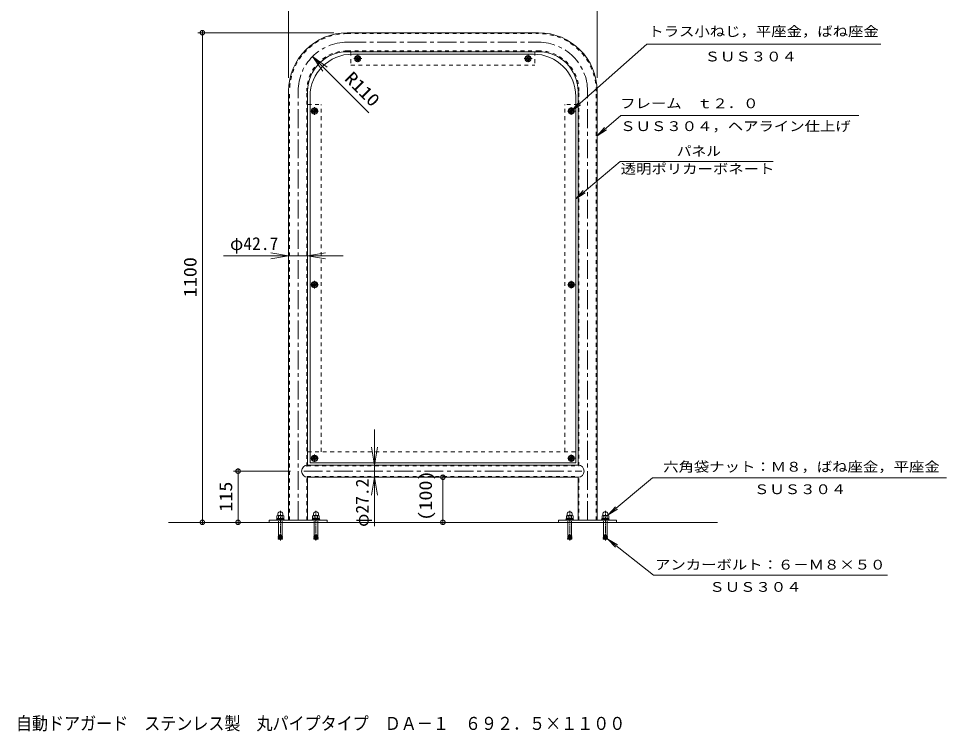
# Model space of a CAD drawing. Units: millimetres on the paper, scale 1:10. Extents: x -96 to 113, y -137 to 105.
# Drawn here: x -95.6 to 112.7, y -137.2 to 23 of the extents above; entities that cross this region are included whole.
import ezdxf
from ezdxf.enums import TextEntityAlignment as Align

# ---------------------------------------------------------------- set-up
doc = ezdxf.new("R2010")
doc.units = ezdxf.units.MM
for name, pattern in [('USER1', [1.693333, 1.27, -0.423333]), ('USER2', [6.773333, 4.233333, -0.846667, 0.846667, -0.846667]), ('USER3', [1.693333, 0.846667, -0.846667])]:
    doc.linetypes.add(name, pattern=pattern)
doc.layers.add('0-0_通り芯', color=2, linetype='Continuous')
for name, color, linetype, lineweight in [('0-1_躯体', 4, 'USER3', 9), ('0-2_仕上', 6, 'Continuous', 5), ('0-3_建具', 2, 'Continuous', 9), ('0-4_その他', 7, 'Continuous', 9), ('0-5_寸法', 7, 'Continuous', 9), ('0-6_ハッチ', 4, 'USER2', 9), ('0-7', 7, 'Continuous', 9), ('0-8', 4, 'Continuous', 9), ('F-F_F-Fﾚｲﾔ', 7, 'Continuous', 18)]:
    doc.layers.add(name, color=color, linetype=linetype, lineweight=lineweight)
doc.styles.add('ＭＳ ゴシック', font='')
doc.styles.get('ＭＳ ゴシック').set_extended_font_data('MS Gothic')

# ---------------------------------------------------------------- blocks, each defined once
blk = doc.blocks.new('ベースプレート①')
at = {"layer": '0-8'}
for p, q in [((130, 0), (0, 0)), ((0, 0), (0, -5)), ((130, 0), (130, -5)), ((0, -5), (130, -5))]:
    blk.add_line(p, q, dxfattribs=at)
blk = doc.blocks.new('ベースプレート②')
at = {"layer": '0-8'}
for p, q in [((0, 0), (130, 0)), ((0, 0), (0, -5)), ((130, 0), (130, -5)), ((130, -5), (0, -5))]:
    blk.add_line(p, q, dxfattribs=at)
blk = doc.blocks.new('アンカー')
at = {"layer": '0-3_建具', "color": 4, "linetype": 'USER2'}
blk.add_line((0, 20.92), (0, -45.64), dxfattribs=at)
at = {"layer": '0-3_建具'}
for p, q in [((-8.5, 1.6), (8.5, 1.6)), ((-7.7, 3.6), (-7.7, 1.6)), ((-7.51, 9.35), (-7.51, 4.35)), ((-6.2, 3.6), (-7.51, 4.35)), ((6.2, 10.1), (-6.2, 10.1)), ((-5.75, 15.13), (-5.75, 10.65)), ((-3.75, 9.35), (-3.75, 4.35)), ((-0.25, 3.6), (-0.79, 1.6)), ((0.79, 3.6), (0.25, 1.6)), ((3.75, 9.35), (3.75, 4.35)), ((5.75, 10.65), (5.75, 15.13)), ((6, 10.22), (7.51, 9.35)), ((6.2, 3.6), (7.51, 4.35)), ((7.51, 9.35), (7.51, 4.35)), ((8.5, 1.6), (8.5, 0)), ((-4, -5), (-4, -29.66)), ((4, -5), (4, -29.66)), ((-4.86, -41.09), (-5.03, -43.09)), ((-1.27, -41.41), (-4.86, -41.09)), ((-1.1, -39.42), (-4.68, -39.1)), ((-4.46, -41.13), (-4.68, -39.1)), ((-0.92, -37.42), (-4.51, -37.11)), ((-4.29, -39.14), (-4.51, -37.11)), ((-0.75, -35.43), (-4.33, -35.12)), ((-4.11, -37.14), (-4.33, -35.12)), ((-0.57, -33.44), (-4.16, -33.12)), ((-3.94, -35.15), (-4.16, -33.12)), ((-0.4, -31.45), (-1.45, -43.4)), ((-0.4, -31.45), (0.4, -31.45)), ((0.4, -31.45), (1.45, -43.4)), ((0.57, -33.44), (4.16, -33.12)), ((0.75, -35.43), (4.33, -35.12)), ((0.92, -37.42), (4.51, -37.11)), ((1.1, -39.42), (4.68, -39.1)), ((1.27, -41.41), (4.86, -41.09)), ((3.94, -35.15), (4.16, -33.12)), ((4.11, -37.14), (4.33, -35.12)), ((4.29, -39.14), (4.51, -37.11)), ((4.46, -41.13), (4.68, -39.1)), ((4.86, -41.09), (5.03, -43.09)), ((-5.03, -43.09), (-1.45, -43.4)), ((5.03, -43.09), (1.45, -43.4))]:
    blk.add_line(p, q, dxfattribs=at)
at = {"layer": '0-3_建具', "linetype": 'USER1'}
for p, q in [((-4.2, 1.6), (-4.2, 0)), ((4.2, 1.6), (4.2, 0))]:
    blk.add_line(p, q, dxfattribs=at)
at = {"layer": '0-3_建具', "linetype": 'USER3'}
for p, q in [((-4, 0), (-4, -5)), ((-3.75, 8.32), (-3.75, 4.35)), ((4, 0), (4, -5))]:
    blk.add_line(p, q, dxfattribs=at)
at = {"layer": '0-3_建具'}
for points in [[(-8.5, 1.6), (-8.5, 0), (8.5, 0)], [(-7.7, 3.6), (7.7, 3.6), (7.7, 1.6)], [(-6, 10.22), (-6.01, 10.21), (-7.51, 9.35)]]:
    blk.add_lwpolyline(points, dxfattribs=at)
for centre, radius, start, end in [((-6.2, 5.74), 4.36, 55.84651, 90.00017), ((-6.2, 7.96), 4.36, 269.99983, 304.15349), ((-6.25, 10.65), 0.5, 299.99968, 0), ((0, 12.1), 6.5, 27.79579, 152.20421), ((0, 0.37), 9.73, 67.32404, 112.67596), ((0, 13.33), 9.73, 247.32404, 292.67596), ((6.2, 5.74), 4.36, 89.99983, 124.15349), ((6.2, 7.96), 4.36, 235.84651, 270.00017), ((6.25, 10.65), 0.5, 180, 240.00032), ((-26.18, -30.37), 22.2, 352.86598, 1.81982), ((26.18, -30.37), 22.2, 178.18018, 187.13402)]:
    blk.add_arc(centre, radius, start, end, dxfattribs=at)
blk = doc.blocks.new('U18')
at = {"layer": '0-3_建具', "color": 3, "linetype": 'USER2'}
for p, q in [((-8.72, 0), (9.32, 0)), ((0, -8.24), (0, 8.56))]:
    blk.add_line(p, q, dxfattribs=at)
at = {"layer": '0-3_建具'}
for p, q in [((-1.25, 0.52), (-0.75, 0.75)), ((-0.52, 1.25), (-0.75, 0.75)), ((-0.48, 3.45), (-0.52, 1.25)), ((-0.48, 3.45), (0.48, 3.45)), ((0.48, 3.45), (0.52, 1.25)), ((0.52, 1.25), (0.75, 0.75)), ((1.25, 0.52), (0.75, 0.75)), ((-3.45, -0.48), (-1.25, -0.52)), ((-1.25, -0.52), (-0.75, -0.75)), ((-0.52, -1.25), (-0.75, -0.75)), ((-0.48, -3.45), (-0.52, -1.25)), ((0.52, -1.25), (0.75, -0.75)), ((1.25, -0.52), (0.75, -0.75)), ((3.45, -0.48), (1.25, -0.52))]:
    blk.add_line(p, q, dxfattribs=at)
for points in [[(-3.45, -0.48), (-3.45, 0.48), (-1.25, 0.52)], [(3.45, -0.48), (3.45, 0.48), (1.25, 0.52)], [(-0.48, -3.45), (0.48, -3.45), (0.52, -1.25)]]:
    blk.add_lwpolyline(points, dxfattribs=at)
blk.add_circle((0, 0), 7, dxfattribs=at)
at = {"layer": '0-3_建具', "color": 6, "linetype": 'USER1', "lineweight": 5}
blk.add_circle((0, 0.35), 5, dxfattribs=at)
at = {"layer": '0-3_建具', "linetype": 'USER1'}
blk.add_circle((0, 0), 3, dxfattribs=at)
blk = doc.blocks.new('_DotSmall')
at = {"layer": 'F-F_F-Fﾚｲﾔ'}
for points in [[(0.125, 0), (0.124, 0.0157), (0.1211, 0.0311), (0.1162, 0.046), (0.1095, 0.0602), (0.1011, 0.0735), (0.0911, 0.0856), (0.0797, 0.0963), (0.067, 0.1055), (0.0532, 0.1131), (0.0386, 0.1189), (0.0234, 0.1228), (0.0078, 0.1248), (-0.0078, 0.1248), (-0.0234, 0.1228), (-0.0386, 0.1189), (-0.0532, 0.1131), (-0.067, 0.1055), (-0.0797, 0.0963), (-0.0911, 0.0856), (-0.1011, 0.0735), (-0.1095, 0.0602), (-0.1162, 0.046), (-0.1211, 0.0311), (-0.124, 0.0157), (-0.125, 0), (0, 0)], [(-0.125, 0), (-0.124, -0.0157), (-0.1211, -0.0311), (-0.1162, -0.046), (-0.1095, -0.0602), (-0.1011, -0.0735), (-0.0911, -0.0856), (-0.0797, -0.0963), (-0.067, -0.1055), (-0.0532, -0.1131), (-0.0386, -0.1189), (-0.0234, -0.1228), (-0.0078, -0.1248), (0.0078, -0.1248), (0.0234, -0.1228), (0.0386, -0.1189), (0.0532, -0.1131), (0.067, -0.1055), (0.0797, -0.0963), (0.0911, -0.0856), (0.1011, -0.0735), (0.1095, -0.0602), (0.1162, -0.046), (0.1211, -0.0311), (0.124, -0.0157), (0.125, 0), (0, 0)]]:
    blk.add_lwpolyline(points, close=True, dxfattribs=at)
blk = doc.blocks.new('_Open')
at = {"layer": 'F-F_F-Fﾚｲﾔ'}
blk.add_line((-1, 0.1667), (0, 0), dxfattribs=at)
blk.add_lwpolyline([(-1, -0.1667), (0, 0), (-1, 0)], dxfattribs=at)

msp = doc.modelspace()

# ---------------------------------------------------------------- linework, layer by layer
at = {"layer": '0-1_躯体', "linetype": 'Continuous'}
for p, q in [((-21.818, 19.826), (21.162, 19.826)), ((-21.818, 15.556), (21.162, 15.556)), ((-34.953, -89.674), (-34.953, 6.691)), ((-30.683, -77.314), (-30.683, 6.691)), ((30.027, -77.314), (30.027, 6.691)), ((34.297, -89.674), (34.297, 6.691)), ((-30.683, -77.314), (30.027, -77.315)), ((-30.683, -89.674), (-30.683, -80.034)), ((-30.683, -80.034), (30.027, -80.035)), ((30.027, -89.674), (30.027, -80.035))]:
    msp.add_line(p, q, dxfattribs=at)
at = {"layer": '0-1_躯体'}
for p, q in [((-21.818, 19.626), (21.162, 19.626)), ((-21.818, 15.756), (21.162, 15.756)), ((-34.753, -89.674), (-34.753, 6.691)), ((-30.883, -77.594), (-30.883, 6.691)), ((30.227, -77.524), (30.227, 6.691)), ((34.097, -89.674), (34.097, 6.691)), ((-30.793, -77.464), (30.137, -77.465)), ((-30.883, -89.674), (-30.883, -79.744)), ((-30.793, -79.884), (30.137, -79.885)), ((30.227, -89.674), (30.227, -79.674))]:
    msp.add_line(p, q, dxfattribs=at)
at = {"layer": '0-1_躯体', "color": 3}
for p, q in [((-20.953, 15.556), (-20.953, 12.556)), ((20.297, 15.556), (20.297, 12.556)), ((-20.953, 12.556), (20.297, 12.556)), ((-30.683, 3.686), (-27.683, 3.686)), ((-27.683, -74.314), (-27.683, 3.686)), ((27.027, -74.314), (27.027, 3.686)), ((30.027, 3.685), (27.027, 3.686)), ((-30.683, -74.314), (30.027, -74.315))]:
    msp.add_line(p, q, dxfattribs=at)
at = {"layer": '0-1_躯体', "linetype": 'Continuous'}
for centre, radius, start, end in [((-21.818, 6.691), 13.135, 90, 180), ((21.162, 6.691), 13.135, 0, 90), ((-21.818, 6.691), 8.865, 90, 180), ((21.162, 6.691), 8.865, 0, 90), ((-30.683, -78.674), 1.36, 90, 270), ((30.027, -78.675), 1.36, 270, 90)]:
    msp.add_arc(centre, radius, start, end, dxfattribs=at)
at = {"layer": '0-1_躯体'}
for centre, radius, start, end in [((-21.818, 6.691), 12.935, 90, 180), ((21.162, 6.691), 12.935, 0, 90), ((-21.818, 6.691), 9.065, 90, 180), ((21.162, 6.691), 9.065, 0, 90)]:
    msp.add_arc(centre, radius, start, end, dxfattribs=at)
at = {"layer": '0-2_仕上'}
for p, q in [((-20.653, 15.016), (19.997, 15.016)), ((-30.153, -76.784), (-30.153, 5.516)), ((29.497, -76.784), (29.497, 5.516)), ((-30.153, -76.784), (29.497, -76.784))]:
    msp.add_line(p, q, dxfattribs=at)
for centre, start, end in [((-20.653, 5.516), 90, 180), ((19.997, 5.516), 0, 90)]:
    msp.add_arc(centre, 9.5, start, end, dxfattribs=at)
at = {"layer": '0-4_その他'}
for p, q in [((-34.953, 9.691), (-34.953, 31.691)), ((34.297, 9.691), (34.297, 31.691)), ((-24.818, 19.826), (-55.317, 19.826)), ((-54.317, 19.826), (-54.317, -90.174)), ((-34.953, -27.309), (-34.953, -29.309)), ((-30.683, -27.309), (-30.683, -29.309)), ((-38.953, -30.309), (-42.953, -30.309)), ((-30.683, -30.309), (-34.953, -30.309)), ((-26.683, -30.309), (-22.683, -30.309)), ((-15.683, -73.314), (-15.683, -69.314)), ((-34.553, -78.674), (-47.317, -78.674)), ((-46.317, -78.674), (-46.317, -90.174)), ((-18.683, -77.314), (-16.683, -77.314)), ((-15.683, -77.314), (-15.683, -80.034)), ((-18.683, -80.034), (-16.683, -80.034)), ((-3.328, -80.034), (-1.328, -80.034)), ((-0.328, -80.034), (-0.328, -90.174)), ((-15.683, -84.034), (-15.683, -88.034)), ((-42.317, -90.174), (-55.317, -90.174)), ((-3.328, -90.174), (-1.328, -90.174))]:
    msp.add_line(p, q, dxfattribs=at)
at = {"layer": '0-4_その他', "lineweight": 5}
for p, q in [((-42.953, -30.309), (-49.553, -30.309)), ((-15.683, -88.034), (-15.683, -91.034))]:
    msp.add_line(p, q, dxfattribs=at)
at = {"layer": '0-5_寸法'}
for p, q in [((28.497, 2.216), (45.497, 17.216)), ((45.497, 17.216), (97.997, 17.216)), ((28.497, 2.216), (30.143, 4.098)), ((28.497, 2.216), (30.574, 3.608)), ((34.297, -3.309), (39.659, 1.191)), ((39.659, 1.191), (93.082, 1.191)), ((34.297, -3.309), (35.986, -1.465)), ((34.297, -3.309), (36.406, -1.965)), ((29.497, -17.484), (39.456, -9.127)), ((39.456, -9.127), (73.801, -9.127)), ((29.497, -17.484), (31.186, -15.64)), ((29.497, -17.484), (31.606, -16.14)), ((36.776, -88.52), (46.734, -80.164)), ((46.734, -80.164), (112.734, -80.164)), ((36.776, -88.52), (38.465, -86.677)), ((36.776, -88.52), (38.884, -87.177)), ((36.712, -93.974), (46.998, -102.058)), ((36.712, -93.974), (38.863, -95.249)), ((36.712, -93.974), (38.459, -95.762)), ((46.998, -102.058), (99.526, -102.058))]:
    msp.add_line(p, q, dxfattribs=at)
at = {"layer": '0-6_ハッチ'}
for p, q in [((-21.818, 17.691), (21.162, 17.691)), ((-32.818, -89.674), (-32.818, 6.691)), ((32.162, -89.674), (32.162, 6.691)), ((-31.553, -78.674), (30.897, -78.675))]:
    msp.add_line(p, q, dxfattribs=at)
for centre, start, end in [((-21.818, 6.691), 90, 180), ((21.162, 6.691), 0, 90)]:
    msp.add_arc(centre, 11, start, end, dxfattribs=at)
at = {"layer": '0-7'}
msp.add_line((-61.953, -90.174), (61.297, -90.174), dxfattribs=at)
at = {"layer": 'F-F_F-Fﾚｲﾔ', "lineweight": 9}
msp.add_line((-16.919, 1.792), (-26.768, 11.641), dxfattribs=at)

# ---------------------------------------------------------------- block references
at = {"layer": '0-3_建具', "xscale": 0.1, "yscale": 0.1}
for name, p in [('U18', (-19.453, 14.016)), ('U18', (18.797, 14.016)), ('U18', (-29.153, 2.216)), ('U18', (28.497, 2.216)), ('U18', (-29.153, -36.784)), ('U18', (28.497, -36.784)), ('U18', (-29.153, -75.784)), ('U18', (28.497, -75.784)), ('アンカー', (-36.818, -89.674)), ('アンカー', (-28.818, -89.674)), ('アンカー', (28.162, -89.674)), ('アンカー', (36.162, -89.674))]:
    msp.add_blockref(name, p, dxfattribs=at)
at = {"layer": '0-4_その他', "xscale": 4, "yscale": 4}
for name, p, rotation in [('_DotSmall', (-54.317, 19.826), 90), ('_Open', (-30.683, -30.309), 180), ('_Open', (-15.683, -77.314), 270), ('_DotSmall', (-46.317, -78.674), 90), ('_Open', (-15.683, -80.034), 90), ('_DotSmall', (-0.328, -80.034), 90), ('_DotSmall', (-54.317, -90.174), 270), ('_DotSmall', (-46.317, -90.174), 270), ('_DotSmall', (-0.328, -90.174), 270)]:
    msp.add_blockref(name, p, dxfattribs=dict(at, rotation=rotation))
msp.add_blockref('_Open', (-34.953, -30.309), dxfattribs=at)
at = {"layer": '0-8', "xscale": 0.1, "yscale": 0.1}
for name, p in [('ベースプレート①', (-39.317, -89.674)), ('ベースプレート②', (25.662, -89.674))]:
    msp.add_blockref(name, p, dxfattribs=at)
at = {"layer": 'F-F_F-Fﾚｲﾔ', "xscale": 4, "yscale": 4, "rotation": 135}
msp.add_blockref('_Open', (-29.596, 14.47), dxfattribs=at)

# ---------------------------------------------------------------- texts
at = {"layer": '0-0_通り芯', "style": 'ＭＳ ゴシック', "width": 0.9}
msp.add_text('自動ドアガード\u3000ステンレス製\u3000丸パイプタイプ\u3000ＤＡ－１\u3000６９２．５×１１００', height=2.933, dxfattribs=at).set_placement((-96.178, -137.692), align=Align.BOTTOM_LEFT)
at = {"layer": '0-4_その他', "color": 2, "style": 'ＭＳ ゴシック'}
msp.add_text('φ42.7', height=2.889, dxfattribs=at).set_placement((-48.117, -29.864), align=Align.BOTTOM_LEFT)
at = {"layer": '0-4_その他', "color": 2, "style": 'ＭＳ ゴシック', "width": 1.15}
for s, p in [('1100', (-54.762, -39.62)), ('(100)', (-1.911, -89.818)), ('115', (-46.762, -87.799))]:
    msp.add_text(s, height=2.889, rotation=90, dxfattribs=at).set_placement(p, align=Align.BOTTOM_LEFT)
at = {"layer": '0-4_その他', "color": 2, "style": 'ＭＳ ゴシック'}
msp.add_text('φ27.2', height=2.889, rotation=90, dxfattribs=at).set_placement((-16.128, -91.198), align=Align.BOTTOM_LEFT)
at = {"layer": '0-5_寸法', "style": 'ＭＳ ゴシック'}
for s, width, p in [('トラス小ねじ，平座金，ばね座金', 1.15, (45.806, 18.365)), ('ＳＵＳ３０４', 1.15, (58.451, 12.717)), ('フレーム\u3000ｔ２．０', 1.15, (39.495, 2.195)), ('ＳＵＳ３０４，ヘアライン仕上げ', 1.15, (39.495, -2.929)), ('パネル', 1.1, (52.203, -8.519)), ('透明ポリカーボネート', 1.15, (39.604, -12.51)), ('六角袋ナット：Ｍ８，ばね座金，平座金', 1.15, (49.142, -79.445)), ('ＳＵＳ３０４', 1.15, (69.527, -84.496)), ('アンカーボルト：６－Ｍ８×５０', 1.15, (47.308, -101.441)), ('ＳＵＳ３０４', 1.15, (59.503, -106.442))]:
    msp.add_text(s, height=2.199, dxfattribs=dict(at, width=width)).set_placement(p, align=Align.BOTTOM_LEFT)
at = {"layer": 'F-F_F-Fﾚｲﾔ', "color": 2, "style": 'ＭＳ ゴシック', "width": 1.15}
msp.add_text('R110', height=2.889, rotation=315, dxfattribs=at).set_placement((-23.221, 8.723), align=Align.BOTTOM_LEFT)

doc.saveas('drawing.dxf')
